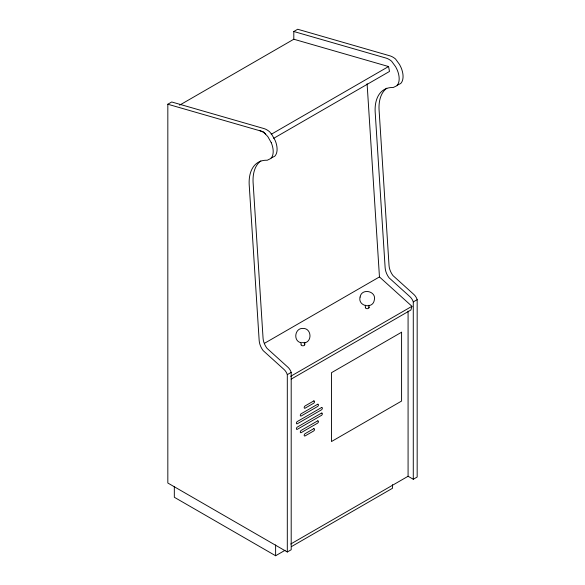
<?xml version="1.0" encoding="UTF-8"?>
<svg xmlns="http://www.w3.org/2000/svg" width="585" height="585" viewBox="0 0 585 585"><rect width="100%" height="100%" fill="white"/><g stroke="black" fill="none" stroke-linecap="round" stroke-linejoin="round"><path stroke-width="0.88" d="M367.095 83.699L379.46 276.924L411.95 306.299L410.889 310.013L291.169 379.131M260.83 160.926A44.131 25.477 60 0 0 253.21 184.202L263.067 338.284A12.453 7.188 60 0 0 267.009 348.324L287.696 367.022A7.4 4.27 60 0 1 291.198 372.389L291.198 549.754L287.308 551.999L167.829 483.02L167.829 104.232L171.719 101.98L263.93 128.561A17.199 9.93 60 0 1 269.561 131.735L271.725 134.367L275.147 140.422A17.433 10.062 60 0 1 274.738 156.246L271.126 158.001M179.595 105.161L293.802 39.232L293.802 31.502L297.692 29.25L389.903 55.831A17.199 9.93 60 0 1 395.533 59.005L399.584 64.569L401.12 67.692A17.433 10.062 60 0 1 400.71 83.516L397.098 85.271M271.206 134.294L388.557 66.544L389.5 71.45L273.729 138.294M264.471 343.315L379.46 276.924M287.308 551.999L287.308 374.641L291.198 372.389M417.171 299.659L417.171 477.024L413.281 479.269L413.281 301.911L417.171 299.659A7.4 4.27 60 0 0 413.668 294.292L392.981 275.594A12.453 7.188 60 0 1 389.04 265.553L379.182 111.472A44.131 25.477 60 0 1 386.802 88.196M290.657 376.323L411.95 306.299M290.73 544.021L408.081 476.27L413.281 479.269M174.323 486.471L174.323 497.265L275.615 555.75L285.092 550.28M291.41 546.631L392.498 488.27L392.498 484.672M303.849 342.971C312.639 342.262 311.673 328.002 302.898 328.412C294.679 327.973 292.931 341.187 301.063 342.759M293.802 31.502L386.005 58.076A17.199 9.93 60 0 1 391.636 61.257L395.687 66.822L397.222 69.937A17.433 10.062 60 0 1 396.82 85.768L393.2 87.523A44.131 25.477 60 0 0 375.285 113.717L385.142 267.806A12.453 7.188 60 0 0 389.084 277.838L409.778 296.544A7.4 4.27 60 0 1 413.281 301.911M293.802 39.232L388.557 66.544M167.829 104.232L263.301 131.749L267.835 136.619L271.25 142.667M408.081 311.132L408.081 476.27M369.025 305.209L369.025 307.615M365.354 305.209L365.354 307.615M304.741 342.327L304.741 344.726M301.063 342.327L301.063 344.726M275.615 544.949L275.615 555.75M260.033 130.806A17.199 9.93 60 0 1 265.663 133.987M287.308 374.641A7.4 4.27 60 0 0 283.798 369.274L263.111 350.569A12.453 7.188 60 0 1 259.17 340.536L249.312 186.447A44.131 25.477 60 0 1 267.228 160.253L270.848 158.491A17.433 10.062 60 0 0 271.25 142.667M304.492 344.199A1.835 1.06 0 0 1 303.608 345.706A1.835 1.06 0 0 1 301.129 345.004M303.374 342.547A1.835 1.06 0 0 1 302.423 342.547M368.777 307.081A1.835 1.06 0 0 1 367.892 308.595A1.835 1.06 0 0 1 365.413 307.885M360.089 297.063C357.515 306.204 372.828 309.502 374.283 300.171C376.864 291.03 361.545 287.732 360.089 297.063M401.588 332.221L331.461 372.711L331.461 441.543L401.588 401.054L401.588 332.221M313.604 401.017L305.165 405.895A1.375 0.797 -60 0 0 304.185 407.577A1.375 0.797 -60 0 0 305.165 408.14L313.604 403.27A1.375 0.797 -60 0 0 314.576 401.581A1.375 0.797 -60 0 0 313.604 401.017M317.501 404.315L301.268 413.69A1.375 0.797 -60 0 0 300.295 415.379A1.375 0.797 -60 0 0 301.268 415.942L317.501 406.568A1.375 0.797 -60 0 0 318.474 404.878A1.375 0.797 -60 0 0 317.501 404.315M321.399 407.621L297.37 421.485A1.375 0.797 -60 0 0 296.398 423.174A1.375 0.797 -60 0 0 297.37 423.737L321.399 409.866A1.375 0.797 -60 0 0 322.372 408.176A1.375 0.797 -60 0 0 321.399 407.621M321.399 413.164L297.37 427.035A1.375 0.797 -60 0 0 296.398 428.725A1.375 0.797 -60 0 0 297.37 429.288L321.399 415.416A1.375 0.797 -60 0 0 322.372 413.727A1.375 0.797 -60 0 0 321.399 413.164M317.501 420.966L301.268 430.333A1.375 0.797 -60 0 0 300.295 432.022A1.375 0.797 -60 0 0 301.268 432.586L317.501 423.211A1.375 0.797 -60 0 0 318.474 421.529A1.375 0.797 -60 0 0 317.501 420.966M313.604 428.761L305.165 433.639A1.375 0.797 -60 0 0 304.185 435.32A1.375 0.797 -60 0 0 305.165 435.884L313.604 431.013A1.375 0.797 -60 0 0 314.576 429.324A1.375 0.797 -60 0 0 313.604 428.761"/></g></svg>
